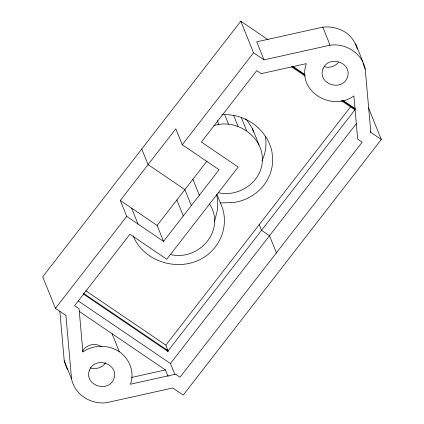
<?xml version="1.0" encoding="UTF-8"?>
<svg xmlns="http://www.w3.org/2000/svg" width="424" height="424" viewBox="0 0 424 424"><rect width="100%" height="100%" fill="white"/><g stroke="black" fill="none" stroke-linecap="round" stroke-linejoin="round"><path stroke-width="0.64" d="M82.484 351.565C85.606 344.638 95.177 342.491 101.368 346.562M105.539 362.61C102.613 367.719 95.803 369.733 90.338 367.91M214.247 221.254L214.894 220.13L217.671 208.942L217.236 197.414L216.457 194.966M268.159 39.771L240.8 21.2L42.702 276.808L55.454 308.375L65.921 315.483L71.529 378.807C74.502 394.617 91.123 404.915 106.673 402.662L172.732 387.986L183.2 395.089L381.298 139.48L368.546 107.913M120.294 200.441L175.822 128.79L182.267 144.743L219.091 169.738L163.558 241.388L126.739 216.394L120.294 200.441L157.113 225.436L163.558 241.388M55.454 308.375L126.739 216.394M182.267 144.743L253.552 52.767L240.8 21.2M157.113 225.436L207.007 161.062M83.178 293.901L168.317 351.697L165.874 345.136L350.59 106.79M354.21 108.136L354.893 109.832L168.153 350.786L83.597 293.387M174.863 374.45L170.448 363.522L356.414 123.564M338.416 62.408C335.135 66.462 329.395 68.264 324.402 66.732M213.786 125.695C236.91 117.861 264.931 137.625 262.233 162.715C260.108 183.269 237.843 197.356 218.228 192.697M362.891 61.925C358.418 51.442 355.678 39.082 345.549 32.383C338.787 28.074 330.752 26.256 322.791 27.147L256.732 41.828L264.019 59.869L330.079 45.193C345.629 42.935 362.25 53.233 365.223 69.048L370.83 132.373L381.298 139.48M131.451 377.493L165.445 369.94L168.116 376.554M221.657 114.814C244.584 112.821 267.65 129.362 272.023 152.195L272.06 153.085A43.699 40.741 -22 0 1 263.829 185.187A43.699 40.741 -22 0 1 233.778 202.476L220.422 202.937L216.95 194.356M170.358 254.548C198.808 261.497 226.421 230.137 209.546 203.928M119.33 351.735C108.496 344.606 93.54 344.383 82.887 351.984L79.06 308.736L74.576 305.688L129.951 234.239L166.77 259.234L238.209 167.056L201.389 142.061L256.764 70.607L261.248 73.654L306.361 63.627C296.349 91.075 332.072 112.355 353.865 95.872L357.692 139.12L362.181 142.162L179.988 377.249L175.504 374.201L130.391 384.224C134.933 372.41 129.585 358.699 119.33 351.735L112.037 333.688M292.883 66.367L304.93 74.545M342.724 100.202L355.323 108.751M291.988 66.33L305.068 75.207M342.2 100.414L355.323 109.323M291.59 66.86L305.216 76.108M341.235 100.557L354.893 109.832M253.552 52.767L264.019 59.869M85.675 290.7L165.874 345.136M78.265 300.95L170.448 363.522M79.341 311.492L165.445 369.94M245.247 118.858L247.155 120.538L252.338 128.329L259.022 144.881M67.628 369.474L66.573 367.889L64.236 360.766L59.858 311.29M363.039 63.632L365.223 69.048M370.343 131.17L370.83 132.373M322.791 27.147L330.079 45.193M241.24 117.294L246.689 130.778M233.603 115.344L238.06 126.379M224.821 114.994L228.536 124.184M276.607 253.324L269.494 235.718L261.523 230.306L259.244 224.662M217.284 120.676L218.768 124.354M192.909 179.246L199.354 195.199M191.325 205.566L184.88 189.613L148.061 164.618L141.754 149.004M176.85 199.974L183.295 215.927M131.567 208.094L138.012 224.047M64.236 360.766L71.529 378.807M355.604 43.879L357.353 49.221M252.338 128.329L253.563 132.076M133.152 235.728C142.649 259.912 173.321 270.671 196.826 261.02C219.447 251.973 231.064 225.255 220.422 202.937M166.977 349.577L167.448 351.48M265.371 136.533A43.699 40.741 -22 0 1 261.942 160.844M89.459 370.163C83.751 385.252 108.025 393.398 113.786 378.998C119.494 363.909 95.22 355.763 89.459 370.163M322.971 68.858C317.258 83.947 341.537 92.093 347.298 77.693C353.007 62.604 328.727 54.458 322.971 68.858"/></g></svg>
